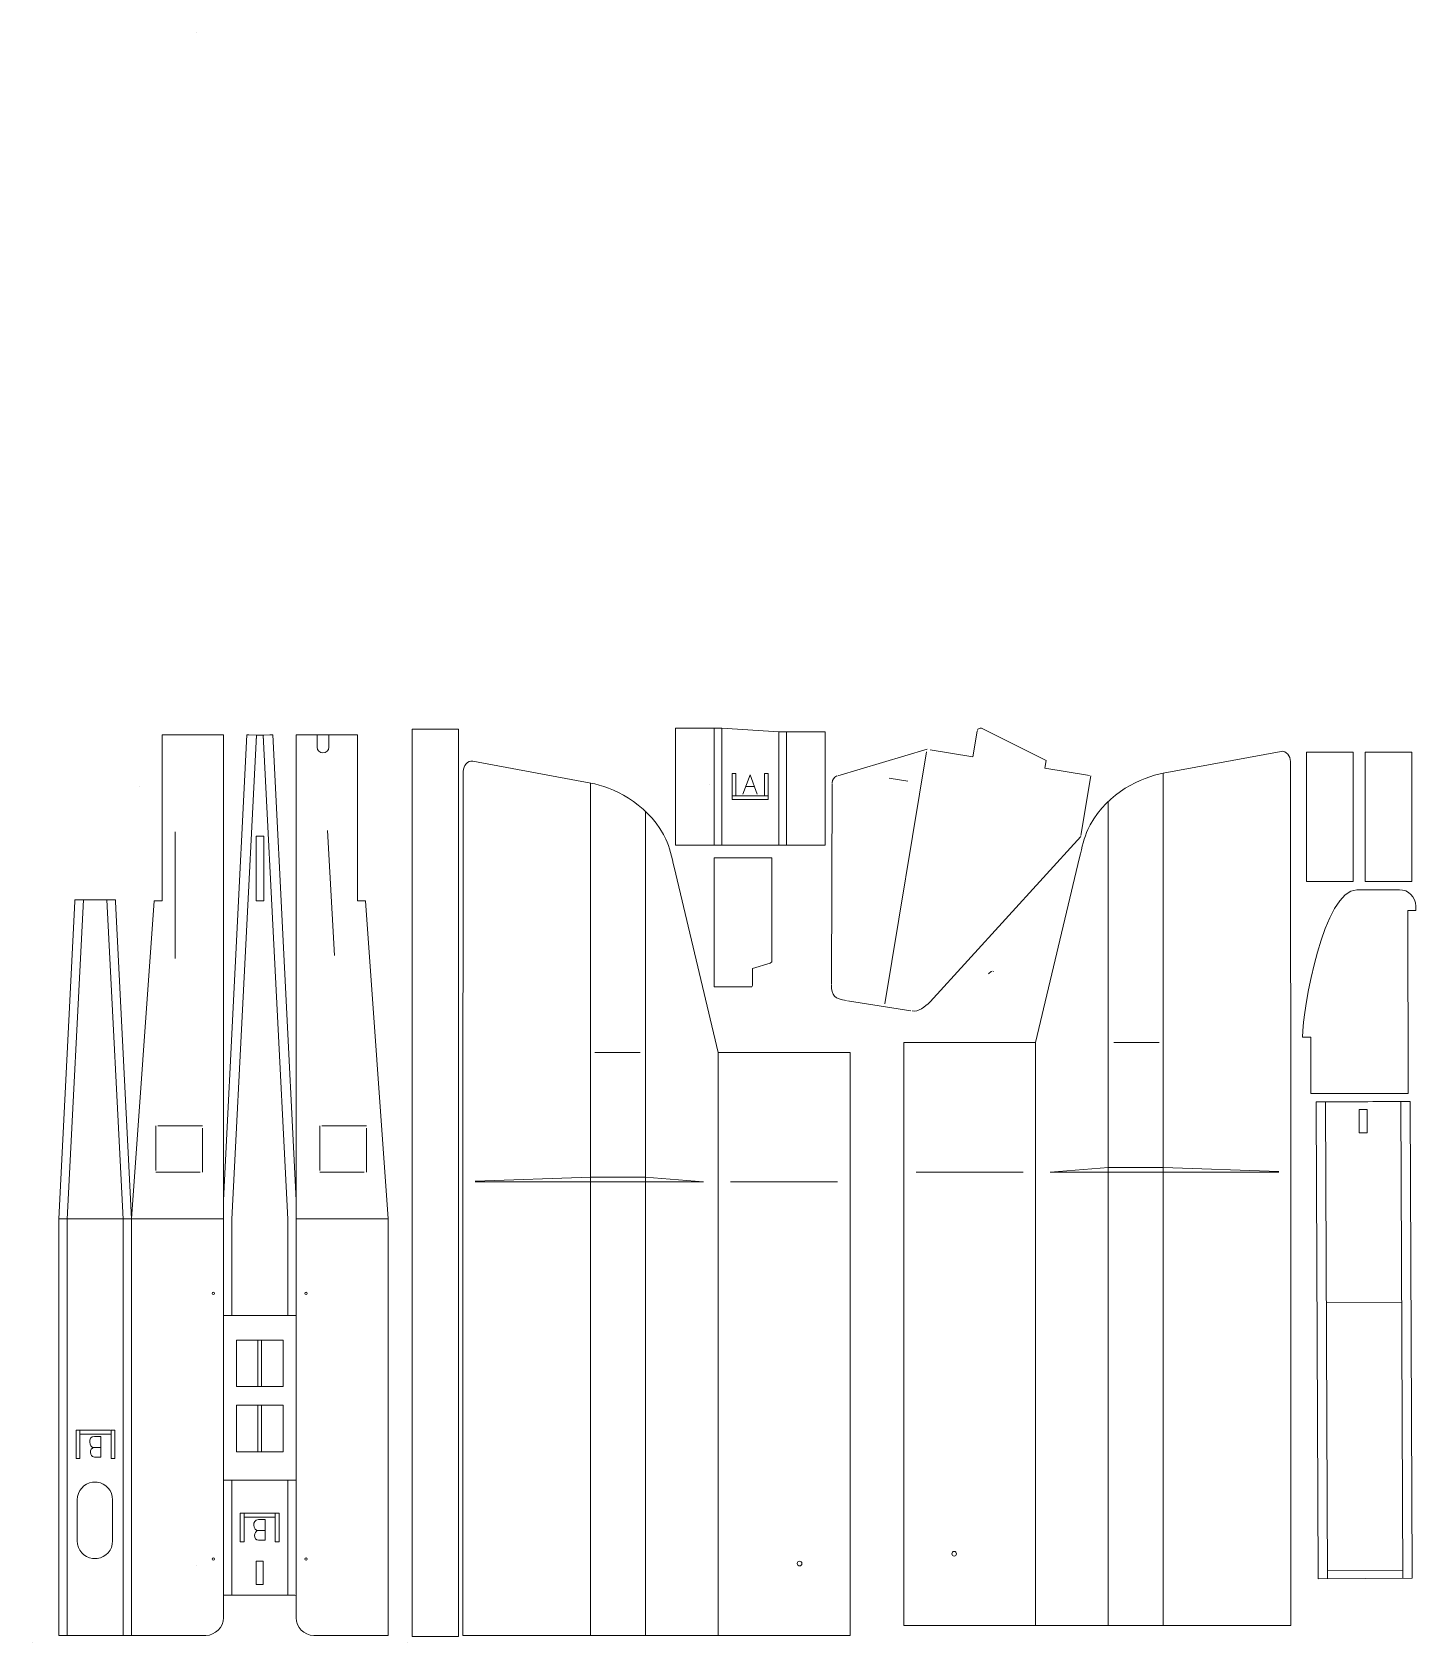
# Model space of a CAD drawing. Header units: inches. Extents: x -0.4 to 29.4, y -20 to 14.6.
import ezdxf

# ---------------------------------------------------------------- set-up
doc = ezdxf.new("R2010")
doc.units = ezdxf.units.IN
doc.header["$MEASUREMENT"] = 0
doc.layers.add('Layer 1', color=7, linetype='Continuous')

# ---------------------------------------------------------------- blocks, each defined once
blk = doc.blocks.new('block 2')
at = {"layer": 'Layer 1', "color": 179, "lineweight": 18, "true_color": 0x231f20}
for points in [[(1.782, -10.898), (2.271, -4.062), (2.326, -4.062), (2.441, -4.062), (2.441, -0.498), (2.474, -0.498), (3.713, -0.495), (3.762, -0.494), (3.762, -10.898)], [(4.632, -0.504), (4.462, -0.504), (4.311, -0.492), (4.265, -0.494), (3.762, -10.5)], [(4.472, -0.504), (4.472, -0.571)], [(4.615, -0.504), (4.615, -0.571)], [(5.324, -10.5), (4.821, -0.494), (4.762, -0.496), (4.632, -0.504)], [(7.304, -10.898), (6.816, -4.062), (6.731, -4.062), (6.646, -4.062), (6.646, -0.498), (6.584, -0.498), (5.324, -0.494), (5.324, -10.898)], [(8.819, -0.426), (8.819, -19.876), (8.769, -19.876), (7.819, -19.876), (7.819, -19.826), (7.819, -17.78), (7.819, -17.739), (7.819, -10.739), (7.819, -10.675), (7.819, -2.997), (7.819, -2.914), (7.819, -0.376), (7.869, -0.376), (8.819, -0.376), (8.819, -0.426)], [(16.702, -2.864), (13.48, -2.864), (13.48, -2.804), (13.48, -0.411), (13.48, -0.351), (14.48, -0.351), (15.702, -0.431), (16.702, -0.431), (16.702, -0.501), (16.702, -2.814), (16.702, -2.864)], [(2.721, -2.577), (2.721, -5.306)], [(4.632, -2.674), (4.632, -4.062), (4.462, -4.062), (4.462, -2.674), (4.632, -2.674)], [(5.999, -2.552), (6.149, -5.24)], [(0.22, -10.898), (0.563, -4.077)], [(1.44, -4.084), (1.438, -4.044), (0.565, -4.044), (0.563, -4.077)], [(1.44, -4.084), (1.782, -10.898)], [(21.224, -7.112), (18.389, -7.112), (18.389, -7.172), (18.389, -10.702), (18.389, -10.752), (18.389, -18.783)], [(14.4, -7.322), (17.235, -7.322), (17.235, -7.382), (17.235, -10.912), (17.235, -10.962), (17.235, -18.993), (17.235, -19.043), (17.235, -19.799), (17.235, -19.853), (14.4, -19.853), (8.909, -19.853), (8.909, -19.043), (8.909, -18.993), (8.909, -15.003), (8.909, -14.953), (8.909, -10.962), (8.909, -10.912), (8.909, -10.103)], [(9.172, -10.093), (11.659, -10.003), (12.83, -10.006), (14.083, -10.103)], [(18.389, -18.759), (18.389, -18.833), (18.389, -19.589), (18.389, -19.643), (21.224, -19.643), (26.715, -19.643), (26.715, -18.833), (26.715, -18.783), (26.715, -14.793), (26.715, -14.743), (26.715, -10.752), (26.715, -10.702), (26.715, -9.893)], [(26.452, -9.883), (23.965, -9.793), (22.794, -9.796), (21.541, -9.893)], [(26.452, -9.893), (21.541, -9.893)], [(9.172, -10.103), (14.083, -10.103)], [(0.22, -10.898), (0.22, -11.483), (0.22, -11.523), (0.22, -18.177), (0.22, -18.227), (0.22, -19.853), (0.248, -19.853)], [(7.304, -10.898), (7.304, -11.423), (7.304, -11.473), (7.304, -18.177), (7.304, -18.217), (7.304, -19.853)], [(5.274, -16.518), (3.812, -16.518), (3.762, -16.518), (3.762, -12.976), (3.812, -12.976), (5.284, -12.976), (5.324, -12.976), (5.324, -16.518), (5.274, -16.518)], [(4.043, -14.467), (4.043, -13.507), (4.083, -13.507), (5.043, -13.507), (5.043, -13.557), (5.043, -14.507), (4.993, -14.507), (4.043, -14.507), (4.043, -14.467)], [(4.993, -15.907), (4.043, -15.907), (4.043, -15.867), (4.043, -14.907), (4.083, -14.907), (5.043, -14.907), (5.043, -14.957), (5.043, -15.907), (4.993, -15.907)], [(4.466, -18.258), (4.466, -18.758), (4.616, -18.758), (4.616, -18.258), (4.466, -18.258)], [(-0.35, -20.013), (-0.35, -20.013)], [(1.782, -19.853), (1.7, -19.853), (0.248, -19.853)], [(7.725, -20.013), (7.725, -20.013)]]:
    blk.add_lwpolyline(points, dxfattribs=at)
at = {"layer": 'Layer 1', "color": 240, "lineweight": 18, "true_color": 0xec1c24}
for points in [[(3.942, -12.976), (3.942, -10.908), (4.472, -0.504)], [(5.145, -12.976), (5.145, -10.908), (4.615, -0.504)], [(14.31, -0.351), (14.31, -2.864)], [(14.48, -0.351), (14.48, -2.864)], [(15.702, -0.428), (15.702, -2.864)], [(15.872, -0.431), (15.872, -2.864)], [(23.97, -9.893), (23.97, -1.32)], [(11.654, -10.103), (11.654, -1.53)], [(22.788, -9.893), (22.788, -1.929)], [(12.836, -10.103), (12.836, -2.139)], [(0.401, -19.853), (0.4, -10.908), (0.75, -4.044)], [(1.602, -19.853), (1.603, -10.908), (1.253, -4.044)], [(21.224, -19.643), (21.224, -7.112)], [(14.4, -19.853), (14.4, -7.322)], [(20.957, -9.893), (18.657, -9.893)], [(22.788, -19.643), (22.788, -9.893)], [(23.97, -19.643), (23.97, -9.893)], [(11.654, -19.853), (11.654, -10.103)], [(12.836, -19.853), (12.836, -10.103)], [(16.967, -10.103), (14.667, -10.103)], [(5.324, -10.898), (5.324, -18.994), (5.294, -18.988), (3.788, -18.988), (3.762, -18.987), (3.762, -12.896), (3.762, -10.677)], [(1.782, -10.898), (0.22, -10.898)], [(1.782, -10.898), (1.782, -19.853)], [(4.503, -13.507), (4.503, -14.507)], [(4.583, -13.507), (4.583, -14.507)], [(4.503, -14.907), (4.503, -15.907)], [(4.583, -14.907), (4.583, -15.907)], [(3.943, -18.988), (3.942, -16.518)], [(5.144, -18.988), (5.145, -16.518)]]:
    blk.add_lwpolyline(points, dxfattribs=at)
at = {"layer": 'Layer 1', "color": 140, "lineweight": 18, "true_color": 0x00adee}
for points in [[(14.776, -1.324), (14.698, -1.324), (14.698, -1.808), (14.776, -1.808), (14.776, -1.324)], [(15.24, -1.774), (15.089, -1.355), (14.932, -1.774)], [(15.473, -1.324), (15.396, -1.324), (15.396, -1.808), (15.473, -1.808), (15.473, -1.324)], [(15.182, -1.608), (15, -1.608)], [(15.473, -1.808), (14.698, -1.808), (14.698, -1.886), (15.473, -1.886), (15.473, -1.808)], [(22.904, -7.112), (23.879, -7.112)], [(12.72, -7.322), (11.745, -7.322)], [(2.311, -9.858), (2.311, -8.898)], [(2.351, -8.898), (3.311, -8.898)], [(3.311, -8.948), (3.311, -9.898)], [(5.836, -9.858), (5.836, -8.898)], [(5.876, -8.898), (6.836, -8.898)], [(6.836, -8.948), (6.836, -9.898)], [(3.261, -9.898), (2.311, -9.898)], [(6.786, -9.898), (5.836, -9.898)], [(1.782, -10.898), (3.762, -10.898)], [(7.304, -10.898), (5.324, -10.898)], [(0.676, -16.054), (0.593, -16.054), (0.593, -15.44), (0.676, -15.44), (0.676, -16.054)], [(0.684, -15.44), (1.336, -15.44)], [(1.336, -15.525), (0.684, -15.525)], [(1.128, -16.022), (1.128, -15.576), (0.987, -15.576)], [(1.427, -16.054), (1.344, -16.054), (1.344, -15.44), (1.427, -15.44), (1.427, -16.054)], [(0.974, -15.813), (1.128, -15.813)], [(4.206, -17.842), (4.123, -17.842), (4.123, -17.228), (4.206, -17.228), (4.206, -17.842)], [(4.214, -17.228), (4.865, -17.228)], [(4.957, -17.842), (4.873, -17.842), (4.873, -17.228), (4.957, -17.228), (4.957, -17.842)], [(4.865, -17.313), (4.214, -17.313)], [(4.503, -17.601), (4.658, -17.601)], [(4.658, -17.81), (4.658, -17.364), (4.517, -17.364)]]:
    blk.add_lwpolyline(points, dxfattribs=at)
at = {"layer": 'Layer 1', "color": 179, "lineweight": 18, "true_color": 0x231f20}
for points, knots in [([(5.777, -0.504), (5.777, -0.504), (5.777, -0.541), (5.777, -0.541), (5.777, -0.541), (5.777, -0.759), (5.777, -0.759), (5.777, -0.828), (5.833, -0.884), (5.902, -0.884), (5.902, -0.884), (5.902, -0.884), (5.902, -0.884), (5.971, -0.884), (6.027, -0.828), (6.027, -0.759), (6.027, -0.759), (6.027, -0.541), (6.027, -0.541), (6.027, -0.541), (6.027, -0.496), (6.027, -0.496)], [0, 0, 0, 0, 1, 1, 1, 2, 2, 2, 3, 3, 3, 4, 4, 4, 5, 5, 5, 6, 6, 6, 7, 7, 7, 7]), ([(21.224, -7.112), (21.224, -7.112), (22.171, -3.132), (22.171, -3.132), (22.224, -2.911), (22.266, -2.706), (22.35, -2.528), (22.35, -2.528), (22.401, -2.428), (22.401, -2.428), (22.782, -1.732), (23.506, -1.406), (23.965, -1.321), (23.965, -1.321), (26.503, -0.851), (26.503, -0.851), (26.613, -0.831), (26.705, -0.951), (26.705, -1.072), (26.705, -1.072), (26.707, -2.428), (26.707, -2.428), (26.707, -2.428), (26.707, -2.478), (26.707, -2.478), (26.707, -2.478), (26.714, -9.181), (26.714, -9.181), (26.714, -9.181), (26.714, -9.221), (26.714, -9.221), (26.714, -9.221), (26.715, -9.893), (26.715, -9.893)], [0, 0, 0, 0, 1, 1, 1, 2, 2, 2, 3, 3, 3, 4, 4, 4, 5, 5, 5, 6, 6, 6, 7, 7, 7, 8, 8, 8, 9, 9, 9, 10, 10, 10, 11, 11, 11, 11]), ([(14.4, -7.322), (14.4, -7.322), (13.453, -3.342), (13.453, -3.342), (13.4, -3.121), (13.358, -2.916), (13.274, -2.738), (13.274, -2.738), (13.223, -2.638), (13.223, -2.638), (12.842, -1.942), (12.118, -1.616), (11.659, -1.531), (11.659, -1.531), (9.121, -1.061), (9.121, -1.061), (9.011, -1.041), (8.919, -1.161), (8.919, -1.282), (8.919, -1.282), (8.917, -2.638), (8.917, -2.638), (8.917, -2.638), (8.917, -2.688), (8.917, -2.688), (8.917, -2.688), (8.91, -9.391), (8.91, -9.391), (8.91, -9.391), (8.91, -9.441), (8.91, -9.441), (8.91, -9.441), (8.909, -10.103), (8.909, -10.103)], [0, 0, 0, 0, 1, 1, 1, 2, 2, 2, 3, 3, 3, 4, 4, 4, 5, 5, 5, 6, 6, 6, 7, 7, 7, 8, 8, 8, 9, 9, 9, 10, 10, 10, 11, 11, 11, 11]), ([(3.522, -12.501), (3.522, -12.515), (3.534, -12.526), (3.547, -12.526), (3.561, -12.526), (3.572, -12.515), (3.572, -12.501), (3.572, -12.487), (3.561, -12.476), (3.547, -12.476), (3.534, -12.476), (3.522, -12.487), (3.522, -12.501)], [0, 0, 0, 0, 1, 1, 1, 2, 2, 2, 3, 3, 3, 4, 4, 4, 4]), ([(5.514, -12.501), (5.514, -12.515), (5.526, -12.526), (5.539, -12.526), (5.553, -12.526), (5.564, -12.515), (5.564, -12.501), (5.564, -12.487), (5.553, -12.476), (5.539, -12.476), (5.526, -12.476), (5.514, -12.487), (5.514, -12.501)], [0, 0, 0, 0, 1, 1, 1, 2, 2, 2, 3, 3, 3, 4, 4, 4, 4]), ([(0.949, -18.201), (0.763, -18.177), (0.619, -18.017), (0.619, -17.824), (0.619, -17.824), (0.619, -16.938), (0.619, -16.938), (0.619, -16.745), (0.763, -16.585), (0.949, -16.561), (0.949, -16.561), (1.049, -16.561), (1.049, -16.561), (1.235, -16.585), (1.379, -16.745), (1.379, -16.938), (1.379, -16.938), (1.379, -17.824), (1.379, -17.824), (1.379, -18.017), (1.235, -18.177), (1.049, -18.201), (1.049, -18.201), (0.949, -18.201), (0.949, -18.201)], [0, 0, 0, 0, 1, 1, 1, 2, 2, 2, 3, 3, 3, 4, 4, 4, 5, 5, 5, 6, 6, 6, 7, 7, 7, 8, 8, 8, 8]), ([(3.522, -18.212), (3.522, -18.225), (3.534, -18.237), (3.547, -18.237), (3.561, -18.237), (3.572, -18.225), (3.572, -18.212), (3.572, -18.198), (3.561, -18.187), (3.547, -18.187), (3.534, -18.187), (3.522, -18.198), (3.522, -18.212)], [0, 0, 0, 0, 1, 1, 1, 2, 2, 2, 3, 3, 3, 4, 4, 4, 4]), ([(5.514, -18.212), (5.514, -18.225), (5.526, -18.237), (5.539, -18.237), (5.553, -18.237), (5.564, -18.225), (5.564, -18.212), (5.564, -18.198), (5.553, -18.187), (5.539, -18.187), (5.526, -18.187), (5.514, -18.198), (5.514, -18.212)], [0, 0, 0, 0, 1, 1, 1, 2, 2, 2, 3, 3, 3, 4, 4, 4, 4]), ([(16.1, -18.309), (16.1, -18.337), (16.122, -18.359), (16.15, -18.359), (16.177, -18.359), (16.2, -18.337), (16.2, -18.309), (16.2, -18.281), (16.177, -18.259), (16.15, -18.259), (16.122, -18.259), (16.1, -18.281), (16.1, -18.309)], [0, 0, 0, 0, 1, 1, 1, 2, 2, 2, 3, 3, 3, 4, 4, 4, 4]), ([(19.424, -18.099), (19.424, -18.127), (19.447, -18.149), (19.474, -18.149), (19.502, -18.149), (19.524, -18.127), (19.524, -18.099), (19.524, -18.071), (19.502, -18.049), (19.474, -18.049), (19.447, -18.049), (19.424, -18.071), (19.424, -18.099)], [0, 0, 0, 0, 1, 1, 1, 2, 2, 2, 3, 3, 3, 4, 4, 4, 4]), ([(3.762, -18.987), (3.762, -18.987), (3.762, -19.473), (3.762, -19.473), (3.762, -19.682), (3.591, -19.853), (3.382, -19.853), (3.382, -19.853), (3.316, -19.853), (3.316, -19.853), (3.316, -19.853), (1.782, -19.853), (1.782, -19.853)], [0, 0, 0, 0, 1, 1, 1, 2, 2, 2, 3, 3, 3, 4, 4, 4, 4]), ([(5.324, -18.994), (5.324, -18.994), (5.324, -19.473), (5.324, -19.473), (5.324, -19.682), (5.496, -19.853), (5.705, -19.853), (5.705, -19.853), (7.304, -19.853), (7.304, -19.853)], [0, 0, 0, 0, 1, 1, 1, 2, 2, 2, 3, 3, 3, 3])]:
    blk.add_open_spline(points, degree=3, knots=knots, dxfattribs=at)
at = {"layer": 'Layer 1', "color": 140, "lineweight": 18, "true_color": 0x00adee}
for points in [[(1.128, -16.022), (1.128, -16.022), (0.987, -16.022), (0.987, -16.022), (0.871, -16.013), (0.88, -15.833), (0.974, -15.813), (0.877, -15.822), (0.832, -15.578), (0.987, -15.576)], [(4.658, -17.81), (4.658, -17.81), (4.516, -17.81), (4.516, -17.81), (4.401, -17.801), (4.409, -17.621), (4.503, -17.601), (4.406, -17.61), (4.361, -17.366), (4.517, -17.364)]]:
    blk.add_open_spline(points, degree=3, knots=[0, 0, 0, 0, 1, 1, 1, 2, 2, 2, 3, 3, 3, 3], dxfattribs=at)
blk = doc.blocks.new('block 4')
at = {"layer": 'Layer 1', "color": 179, "lineweight": 18, "true_color": 0x231f20}
for points in [[(18.96, -0.815), (19.878, -0.967), (19.969, -0.418)], [(16.97, -1.374), (18.891, -0.804)], [(22.412, -1.377), (22.2, -2.66)], [(16.833, -5.852), (16.853, -1.54)], [(18.079, -1.424), (18.474, -1.49)], [(18.54, -6.426), (17.179, -6.213)]]:
    blk.add_lwpolyline(points, dxfattribs=at)
at = {"layer": 'Layer 1', "color": 240, "lineweight": 18, "true_color": 0xec1c24}
blk.add_lwpolyline([(18.882, -0.86), (17.985, -6.28)], dxfattribs=at)
at = {"layer": 'Layer 1', "color": 179, "lineweight": 18, "true_color": 0x231f20}
for points, knots in [([(19.972, -0.399), (19.978, -0.362), (20.034, -0.342), (20.06, -0.355), (20.06, -0.355), (21.454, -1.046), (21.454, -1.046), (21.454, -1.046), (21.426, -1.214), (21.426, -1.214), (21.426, -1.214), (22.386, -1.373), (22.386, -1.373)], [0, 0, 0, 0, 1, 1, 1, 2, 2, 2, 3, 3, 3, 4, 4, 4, 4]), ([(22.197, -2.681), (22.197, -2.681), (18.955, -6.238), (18.955, -6.238), (18.844, -6.347), (18.703, -6.452), (18.567, -6.431)], [0, 0, 0, 0, 1, 1, 1, 2, 2, 2, 2])]:
    blk.add_open_spline(points, degree=3, knots=knots, dxfattribs=at)
for points in [[(16.853, -1.526), (16.857, -1.463), (16.884, -1.405), (16.951, -1.38)], [(17.159, -6.209), (16.91, -6.17), (16.832, -6.102), (16.833, -5.871)]]:
    blk.add_open_spline(points, degree=3, dxfattribs=at)
blk = doc.blocks.new('block 5')
at = {"layer": 'Layer 1', "color": 179, "lineweight": 18, "true_color": 0x231f20}
blk.add_lwpolyline([(20.326, -5.584), (20.326, -5.584)], dxfattribs=at)
for points in [[(20.209, -5.634), (20.239, -5.604), (20.266, -5.585), (20.288, -5.579)], [(20.319, -5.581), (20.321, -5.582), (20.322, -5.583), (20.324, -5.584)]]:
    blk.add_open_spline(points, degree=3, dxfattribs=at)
blk = doc.blocks.new('block 3')
at = {"layer": 'Layer 1'}
for name in ['block 4', 'block 5']:
    blk.add_blockref(name, (0, 0), dxfattribs=at)

msp = doc.modelspace()

# ---------------------------------------------------------------- linework, layer by layer
at = {"layer": 'Layer 1', "color": 179, "lineweight": 18, "true_color": 0x231f20}
for points in [[(3.191, 14.608), (3.191, 14.608)], [(27.993, -3.647), (27.053, -3.647), (27.053, -3.597), (27.053, -0.867), (27.113, -0.867), (28.053, -0.867), (28.053, -0.917), (28.053, -3.647), (27.993, -3.647)], [(28.313, -3.597), (28.313, -0.867), (28.373, -0.867), (29.313, -0.867), (29.313, -0.917), (29.313, -3.647), (29.253, -3.647), (28.313, -3.647), (28.313, -3.597)], [(1.95, -1.608), (1.95, -1.608)], [(14.211, -1.566), (14.211, -1.566)], [(14.313, -5.874), (14.313, -5.786), (14.313, -3.142), (14.36, -3.142), (15.504, -3.142), (15.551, -3.142), (15.551, -5.375), (15.516, -5.402), (15.138, -5.52), (15.138, -5.881), (15.122, -5.911), (14.313, -5.911), (14.313, -5.874)], [(28.355, -9.051), (28.353, -8.551), (28.183, -8.552), (28.185, -9.052), (28.355, -9.051)], [(3.191, -18.359), (3.191, -18.359)]]:
    msp.add_lwpolyline(points, dxfattribs=at)
at = {"layer": 'Layer 1', "color": 240, "lineweight": 18, "true_color": 0xec1c24}
for points in [[(27.502, -18.636), (27.456, -8.385)], [(29.124, -18.628), (29.078, -8.378)], [(27.475, -12.707), (29.097, -12.7)], [(29.123, -18.461), (27.501, -18.468)]]:
    msp.add_lwpolyline(points, dxfattribs=at)
at = {"layer": 'Layer 1', "color": 179, "lineweight": 18, "true_color": 0x231f20}
for points, knots in [([(29.238, -8.203), (29.238, -8.203), (29.23, -4.273), (29.23, -4.273), (29.23, -4.273), (29.35, -4.273), (29.35, -4.273), (29.35, -4.273), (29.4, -4.273), (29.4, -4.273), (29.4, -4.273), (29.399, -4.176), (29.399, -4.176), (29.399, -3.982), (29.24, -3.824), (29.046, -3.825), (29.046, -3.825), (28.134, -3.827), (28.134, -3.827), (27.425, -3.828), (26.964, -6.351), (26.966, -6.997), (26.966, -6.997), (27.142, -6.997), (27.142, -6.997), (27.142, -6.997), (27.144, -8.208), (27.144, -8.208), (27.144, -8.208), (27.194, -8.208), (27.194, -8.208), (27.194, -8.208), (29.188, -8.204), (29.188, -8.204), (29.188, -8.204), (29.238, -8.203), (29.238, -8.203)], [0, 0, 0, 0, 1, 1, 1, 2, 2, 2, 3, 3, 3, 4, 4, 4, 5, 5, 5, 6, 6, 6, 7, 7, 7, 8, 8, 8, 9, 9, 9, 10, 10, 10, 11, 11, 11, 12, 12, 12, 12]), ([(27.256, -8.472), (27.256, -8.472), (27.302, -18.568), (27.302, -18.568), (27.302, -18.568), (27.302, -18.636), (27.302, -18.636), (27.302, -18.636), (29.324, -18.627), (29.324, -18.627), (29.324, -18.627), (29.323, -18.517), (29.323, -18.517), (29.323, -18.517), (29.278, -8.451), (29.278, -8.451), (29.278, -8.451), (29.278, -8.377), (29.278, -8.377), (28.348, -8.381), (28.186, -8.382), (27.256, -8.386), (27.256, -8.386), (27.256, -8.472), (27.256, -8.472)], [0, 0, 0, 0, 1, 1, 1, 2, 2, 2, 3, 3, 3, 4, 4, 4, 5, 5, 5, 6, 6, 6, 7, 7, 7, 8, 8, 8, 8])]:
    msp.add_open_spline(points, degree=3, knots=knots, dxfattribs=at)

# ---------------------------------------------------------------- block references
at = {"layer": 'Layer 1'}
for name in ['block 3', 'block 2']:
    msp.add_blockref(name, (0, 0), dxfattribs=at)

doc.saveas('drawing.dxf')
